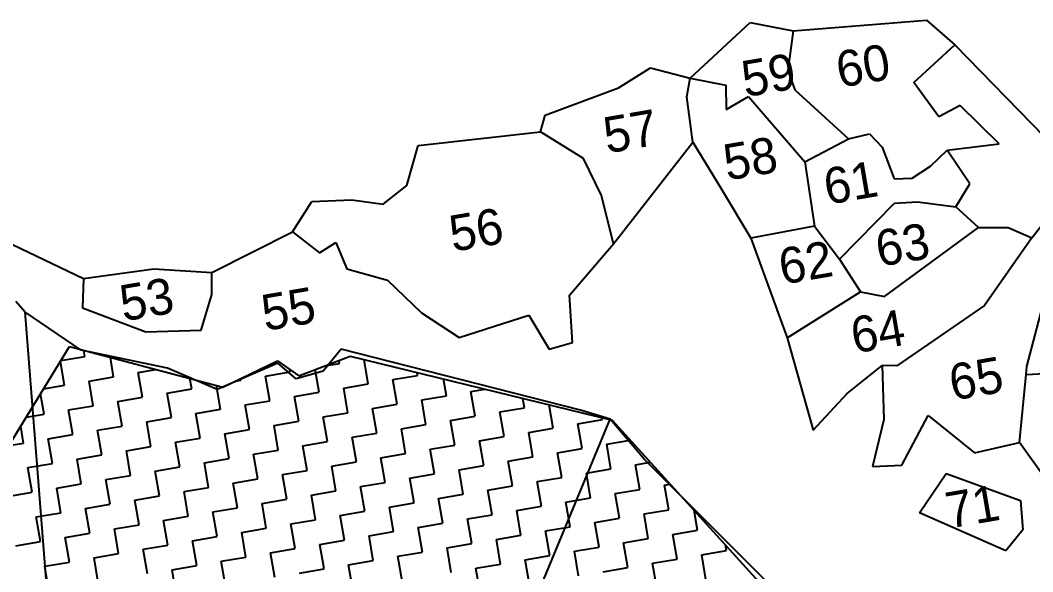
# Model space of a CAD drawing. Header units: metres. Extents: x 284659 to 287373, y 2024377 to 2026607.
# Drawn here: x 285445 to 286060, y 2026272 to 2026607 of the extents above; entities that cross this region are included whole.
import ezdxf
from ezdxf.enums import TextEntityAlignment as Align

# ---------------------------------------------------------------- set-up
doc = ezdxf.new("R2010")
doc.units = ezdxf.units.M
doc.header["$MEASUREMENT"] = 0
for name, color, linetype in [('POLY_HATCH', 12, 'Continuous'), ('POLY_PARCEL', 6, 'Continuous'), ('TEXT_PARCEL', 7, 'Continuous'), ('V_BOUND_LINE', 7, 'Continuous')]:
    doc.layers.add(name, color=color, linetype=linetype)
doc.styles.add('TEXT_MAP', font='')
doc.styles.get('TEXT_MAP').set_extended_font_data('Kruti Dev 050')

msp = doc.modelspace()

# ---------------------------------------------------------------- linework, layer by layer
at = {"layer": 'POLY_HATCH'}
for p, q in [((285436.36, 2026345.37), (285475.18, 2026408.7)), ((285475.18, 2026408.7), (285568.31, 2026384.04)), ((285614.4, 2026391.01), (285645.45, 2026402.95)), ((285645.45, 2026402.95), (285804.38, 2026364.08)), ((285568.31, 2026384.04), (285601.48, 2026400.13)), ((285601.48, 2026400.13), (285614.4, 2026391.01)), ((285804.38, 2026364.08), (285938.4, 2026216.95))]:
    msp.add_line(p, q, dxfattribs=at)
at = {"layer": 'POLY_HATCH', "linetype": 'Continuous'}
for p, q in [((285484.49, 2026402.76), (285483.87, 2026406.4)), ((285472.12, 2026385.26), (285469.65, 2026399.67)), ((285470.02, 2026400.27), (285484.49, 2026402.76)), ((285501.99, 2026390.39), (285499.98, 2026402.13)), ((285629.87, 2026396.96), (285638.99, 2026398.53)), ((285638.99, 2026398.53), (285638.68, 2026400.35)), ((285656.49, 2026386.15), (285653.97, 2026400.87)), ((285516.93, 2026392.95), (285527.68, 2026394.8)), ((285519.49, 2026378.01), (285516.93, 2026392.95)), ((285594.18, 2026390.83), (285609.12, 2026393.4)), ((285596.74, 2026375.9), (285594.18, 2026390.83)), ((285609.12, 2026393.4), (285608.86, 2026394.92)), ((285626.62, 2026381.03), (285624.25, 2026394.8)), ((285671.43, 2026388.72), (285686.37, 2026391.28)), ((285686.37, 2026391.28), (285686.07, 2026393.02)), ((285459.48, 2026383.09), (285472.12, 2026385.26)), ((285487.06, 2026387.82), (285501.99, 2026390.39)), ((285489.62, 2026372.88), (285487.06, 2026387.82)), ((285549.37, 2026383.14), (285548.31, 2026389.34)), ((285566.87, 2026370.77), (285564.41, 2026385.07)), ((285575.81, 2026387.68), (285579.24, 2026388.27)), ((285579.24, 2026388.27), (285579.07, 2026389.26)), ((285641.56, 2026383.59), (285656.49, 2026386.15)), ((285673.99, 2026373.78), (285671.43, 2026388.72)), ((285703.87, 2026378.91), (285702.12, 2026389.09)), ((285459.75, 2026367.76), (285457.63, 2026380.07)), ((285534.43, 2026380.58), (285549.37, 2026383.14)), ((285537, 2026365.64), (285534.43, 2026380.58)), ((285611.68, 2026378.46), (285626.62, 2026381.03)), ((285614.25, 2026363.52), (285611.68, 2026378.46)), ((285644.12, 2026368.65), (285641.56, 2026383.59)), ((285688.93, 2026376.34), (285703.87, 2026378.91)), ((285718.81, 2026381.47), (285727.3, 2026382.93)), ((285721.37, 2026366.54), (285718.81, 2026381.47)), ((285474.68, 2026370.32), (285489.62, 2026372.88)), ((285504.56, 2026375.45), (285519.49, 2026378.01)), ((285507.12, 2026360.51), (285504.56, 2026375.45)), ((285581.81, 2026373.33), (285596.74, 2026375.9)), ((285584.37, 2026358.4), (285581.81, 2026373.33)), ((285659.06, 2026371.22), (285673.99, 2026373.78)), ((285691.5, 2026361.41), (285688.93, 2026376.34)), ((285751.25, 2026371.66), (285750.28, 2026377.31)), ((285768.75, 2026359.29), (285766.33, 2026373.38)), ((285448.95, 2026365.9), (285459.75, 2026367.76)), ((285477.25, 2026355.38), (285474.68, 2026370.32)), ((285551.93, 2026368.2), (285566.87, 2026370.77)), ((285554.5, 2026353.27), (285551.93, 2026368.2)), ((285629.18, 2026366.09), (285644.12, 2026368.65)), ((285631.75, 2026351.15), (285629.18, 2026366.09)), ((285661.62, 2026356.28), (285659.06, 2026371.22)), ((285706.43, 2026363.97), (285721.37, 2026366.54)), ((285736.31, 2026369.1), (285751.25, 2026371.66)), ((285738.87, 2026354.16), (285736.31, 2026369.1)), ((285447.37, 2026350.25), (285445.62, 2026360.47)), ((285492.18, 2026357.95), (285507.12, 2026360.51)), ((285522.06, 2026363.08), (285537, 2026365.64)), ((285524.62, 2026348.14), (285522.06, 2026363.08)), ((285599.31, 2026360.96), (285614.25, 2026363.52)), ((285601.87, 2026346.02), (285599.31, 2026360.96)), ((285676.56, 2026358.84), (285691.5, 2026361.41)), ((285709, 2026349.03), (285706.43, 2026363.97)), ((285783.68, 2026361.86), (285798.62, 2026364.42)), ((285786.25, 2026346.92), (285783.68, 2026361.86)), ((285798.62, 2026364.42), (285798.43, 2026365.53)), ((285462.31, 2026352.82), (285477.25, 2026355.38)), ((285494.75, 2026343.01), (285492.18, 2026357.95)), ((285569.43, 2026355.83), (285584.37, 2026358.4)), ((285572, 2026340.89), (285569.43, 2026355.83)), ((285646.68, 2026353.71), (285661.62, 2026356.28)), ((285649.25, 2026338.78), (285646.68, 2026353.71)), ((285679.12, 2026343.91), (285676.56, 2026358.84)), ((285723.93, 2026351.6), (285738.87, 2026354.16)), ((285753.81, 2026356.73), (285768.75, 2026359.29)), ((285756.37, 2026341.79), (285753.81, 2026356.73)), ((285438.41, 2026348.72), (285447.37, 2026350.25)), ((285464.87, 2026337.88), (285462.31, 2026352.82)), ((285509.69, 2026345.57), (285524.62, 2026348.14)), ((285539.56, 2026350.7), (285554.5, 2026353.27)), ((285542.12, 2026335.77), (285539.56, 2026350.7)), ((285616.81, 2026348.59), (285631.75, 2026351.15)), ((285619.37, 2026333.65), (285616.81, 2026348.59)), ((285694.06, 2026346.47), (285709, 2026349.03)), ((285726.5, 2026336.66), (285723.93, 2026351.6)), ((285801.19, 2026349.48), (285815.45, 2026351.93)), ((285803.75, 2026334.55), (285801.19, 2026349.48)), ((285479.81, 2026340.45), (285494.75, 2026343.01)), ((285512.25, 2026330.64), (285509.69, 2026345.57)), ((285586.94, 2026343.46), (285601.87, 2026346.02)), ((285589.5, 2026328.52), (285586.94, 2026343.46)), ((285664.19, 2026341.34), (285679.12, 2026343.91)), ((285696.62, 2026331.53), (285694.06, 2026346.47)), ((285741.44, 2026339.23), (285756.37, 2026341.79)), ((285771.31, 2026344.35), (285786.25, 2026346.92)), ((285773.87, 2026329.42), (285771.31, 2026344.35)), ((285449.94, 2026335.32), (285464.87, 2026337.88)), ((285452.5, 2026320.38), (285449.94, 2026335.32)), ((285482.38, 2026325.51), (285479.81, 2026340.45)), ((285527.19, 2026333.2), (285542.12, 2026335.77)), ((285557.06, 2026338.33), (285572, 2026340.89)), ((285559.63, 2026323.39), (285557.06, 2026338.33)), ((285634.31, 2026336.21), (285649.25, 2026338.78)), ((285636.88, 2026321.28), (285634.31, 2026336.21)), ((285666.75, 2026326.4), (285664.19, 2026341.34)), ((285711.56, 2026334.1), (285726.5, 2026336.66)), ((285744, 2026324.29), (285741.44, 2026339.23)), ((285818.69, 2026337.11), (285827.56, 2026338.63)), ((285821.25, 2026322.17), (285818.69, 2026337.11)), ((285497.31, 2026328.07), (285512.25, 2026330.64)), ((285529.75, 2026318.26), (285527.19, 2026333.2)), ((285604.44, 2026331.09), (285619.37, 2026333.65)), ((285607, 2026316.15), (285604.44, 2026331.09)), ((285681.69, 2026328.97), (285696.62, 2026331.53)), ((285714.13, 2026319.16), (285711.56, 2026334.1)), ((285758.94, 2026326.85), (285773.87, 2026329.42)), ((285788.81, 2026331.98), (285803.75, 2026334.55)), ((285791.38, 2026317.04), (285788.81, 2026331.98)), ((285467.44, 2026322.94), (285482.38, 2026325.51)), ((285470, 2026308.01), (285467.44, 2026322.94)), ((285499.88, 2026313.14), (285497.31, 2026328.07)), ((285544.69, 2026320.83), (285559.63, 2026323.39)), ((285574.56, 2026325.96), (285589.5, 2026328.52)), ((285577.13, 2026311.02), (285574.56, 2026325.96)), ((285651.81, 2026323.84), (285666.75, 2026326.4)), ((285654.38, 2026308.9), (285651.81, 2026323.84)), ((285684.25, 2026314.03), (285681.69, 2026328.97)), ((285729.06, 2026321.72), (285744, 2026324.29)), ((285761.5, 2026311.92), (285758.94, 2026326.85)), ((285836.19, 2026324.74), (285839.67, 2026325.33)), ((285838.75, 2026309.8), (285836.19, 2026324.74)), ((285437.56, 2026317.82), (285452.5, 2026320.38)), ((285514.81, 2026315.7), (285529.75, 2026318.26)), ((285547.25, 2026305.89), (285544.69, 2026320.83)), ((285621.94, 2026318.71), (285636.88, 2026321.28)), ((285624.5, 2026303.77), (285621.94, 2026318.71)), ((285699.19, 2026316.6), (285714.13, 2026319.16)), ((285731.63, 2026306.79), (285729.06, 2026321.72)), ((285776.44, 2026314.48), (285791.38, 2026317.04)), ((285806.31, 2026319.61), (285821.25, 2026322.17)), ((285808.88, 2026304.67), (285806.31, 2026319.61)), ((285484.94, 2026310.57), (285499.88, 2026313.14)), ((285517.38, 2026300.76), (285514.81, 2026315.7)), ((285562.19, 2026308.46), (285577.13, 2026311.02)), ((285592.06, 2026313.58), (285607, 2026316.15)), ((285594.63, 2026298.65), (285592.06, 2026313.58)), ((285669.31, 2026311.47), (285684.25, 2026314.03)), ((285671.88, 2026296.53), (285669.31, 2026311.47)), ((285701.75, 2026301.66), (285699.19, 2026316.6)), ((285746.56, 2026309.35), (285761.5, 2026311.92)), ((285779, 2026299.54), (285776.44, 2026314.48)), ((285455.07, 2026305.44), (285470, 2026308.01)), ((285457.63, 2026290.51), (285455.07, 2026305.44)), ((285487.5, 2026295.63), (285484.94, 2026310.57)), ((285532.32, 2026303.33), (285547.25, 2026305.89)), ((285564.75, 2026293.52), (285562.19, 2026308.46)), ((285639.44, 2026306.34), (285654.38, 2026308.9)), ((285642, 2026291.4), (285639.44, 2026306.34)), ((285716.69, 2026304.22), (285731.63, 2026306.79)), ((285749.13, 2026294.41), (285746.56, 2026309.35)), ((285793.94, 2026302.11), (285808.88, 2026304.67)), ((285823.81, 2026307.23), (285838.75, 2026309.8)), ((285826.38, 2026292.3), (285823.81, 2026307.23)), ((285856.25, 2026297.43), (285854.2, 2026309.39)), ((285502.44, 2026298.2), (285517.38, 2026300.76)), ((285534.88, 2026288.39), (285532.32, 2026303.33)), ((285579.69, 2026296.08), (285594.63, 2026298.65)), ((285609.57, 2026301.21), (285624.5, 2026303.77)), ((285612.13, 2026286.27), (285609.57, 2026301.21)), ((285686.82, 2026299.09), (285701.75, 2026301.66)), ((285689.38, 2026284.16), (285686.82, 2026299.09)), ((285719.25, 2026289.29), (285716.69, 2026304.22)), ((285764.07, 2026296.98), (285779, 2026299.54)), ((285796.5, 2026287.17), (285793.94, 2026302.11)), ((285472.57, 2026293.07), (285487.5, 2026295.63)), ((285475.13, 2026278.13), (285472.57, 2026293.07)), ((285505.01, 2026283.26), (285502.44, 2026298.2)), ((285549.82, 2026290.95), (285564.75, 2026293.52)), ((285582.26, 2026281.15), (285579.69, 2026296.08)), ((285656.94, 2026293.97), (285671.88, 2026296.53)), ((285659.51, 2026279.03), (285656.94, 2026293.97)), ((285734.19, 2026291.85), (285749.13, 2026294.41)), ((285766.63, 2026282.04), (285764.07, 2026296.98)), ((285811.44, 2026289.73), (285826.38, 2026292.3)), ((285841.32, 2026294.86), (285856.25, 2026297.43)), ((285843.88, 2026279.92), (285841.32, 2026294.86)), ((285442.69, 2026287.94), (285457.63, 2026290.51)), ((285519.94, 2026285.83), (285534.88, 2026288.39)), ((285552.38, 2026276.02), (285549.82, 2026290.95)), ((285597.19, 2026283.71), (285612.13, 2026286.27)), ((285627.07, 2026288.84), (285642, 2026291.4)), ((285629.63, 2026273.9), (285627.07, 2026288.84)), ((285704.32, 2026286.72), (285719.25, 2026289.29)), ((285706.88, 2026271.78), (285704.32, 2026286.72)), ((285736.76, 2026276.91), (285734.19, 2026291.85)), ((285781.57, 2026284.61), (285796.5, 2026287.17)), ((285814.01, 2026274.8), (285811.44, 2026289.73)), ((285873.75, 2026285.05), (285873.15, 2026288.58)), ((285490.07, 2026280.7), (285505.01, 2026283.26)), ((285492.63, 2026265.76), (285490.07, 2026280.7)), ((285522.51, 2026270.89), (285519.94, 2026285.83)), ((285567.32, 2026278.58), (285582.26, 2026281.15)), ((285599.76, 2026268.77), (285597.19, 2026283.71)), ((285674.44, 2026281.59), (285689.38, 2026284.16)), ((285677.01, 2026266.66), (285674.44, 2026281.59)), ((285751.69, 2026279.48), (285766.63, 2026282.04)), ((285784.13, 2026269.67), (285781.57, 2026284.61)), ((285828.94, 2026277.36), (285843.88, 2026279.92)), ((285858.82, 2026282.49), (285873.75, 2026285.05)), ((285861.38, 2026267.55), (285858.82, 2026282.49)), ((285460.19, 2026275.57), (285475.13, 2026278.13)), ((285462.76, 2026260.63), (285460.19, 2026275.57)), ((285537.44, 2026273.45), (285552.38, 2026276.02)), ((285569.88, 2026263.64), (285567.32, 2026278.58)), ((285614.69, 2026271.34), (285629.63, 2026273.9)), ((285644.57, 2026276.46), (285659.51, 2026279.03)), ((285647.13, 2026261.53), (285644.57, 2026276.46)), ((285721.82, 2026274.35), (285736.76, 2026276.91)), ((285724.38, 2026259.41), (285721.82, 2026274.35)), ((285754.26, 2026264.54), (285751.69, 2026279.48)), ((285799.07, 2026272.23), (285814.01, 2026274.8)), ((285831.51, 2026262.42), (285828.94, 2026277.36)), ((285540.01, 2026258.52), (285537.44, 2026273.45))]:
    msp.add_line(p, q, dxfattribs=at)
at = {"layer": 'POLY_PARCEL'}
for p, q in [((285914.29, 2026600.03), (285911.01, 2026576.07)), ((285987.42, 2026568.84), (286012.46, 2026591.74)), ((285911.01, 2026576.07), (285915.38, 2026564.3)), ((285849.74, 2026560.1), (285851.74, 2026571.52)), ((285851.74, 2026571.52), (285873.36, 2026567.27)), ((286002.75, 2026548), (285987.42, 2026568.84)), ((285873.36, 2026567.27), (285873.56, 2026552.43)), ((285915.38, 2026564.3), (285947.87, 2026534.66)), ((285853.48, 2026532.55), (285849.74, 2026560.1)), ((285873.56, 2026552.43), (285887.1, 2026560.23)), ((285887.1, 2026560.23), (285921.29, 2026520.71)), ((286015.65, 2026554.91), (286002.75, 2026548)), ((286039.24, 2026531.57), (286015.65, 2026554.91)), ((285787.05, 2026522.71), (285761, 2026538.91)), ((285805.31, 2026471.06), (285853.48, 2026532.55)), ((285853.48, 2026532.55), (285870.87, 2026504.23)), ((285921.29, 2026520.71), (285947.87, 2026534.66)), ((285947.87, 2026534.66), (285960.67, 2026537.64)), ((285960.67, 2026537.64), (285968.32, 2026529.57)), ((285968.32, 2026529.57), (285975.52, 2026510.45)), ((285997.69, 2026518.17), (286007.79, 2026527.73)), ((286007.79, 2026527.73), (286039.24, 2026531.57)), ((286021.46, 2026507.38), (286007.79, 2026527.73)), ((285797.94, 2026500.32), (285787.05, 2026522.71)), ((285921.29, 2026520.71), (285927.19, 2026481.81)), ((285986.43, 2026510.76), (285997.69, 2026518.17)), ((285975.52, 2026510.45), (285986.43, 2026510.76)), ((286012.9, 2026493.39), (286021.46, 2026507.38)), ((286059.17, 2026474.73), (286088.96, 2026513.03)), ((285870.87, 2026504.23), (285888.52, 2026474.39)), ((285805.31, 2026471.06), (285797.94, 2026500.32)), ((285942.38, 2026461.72), (285975.72, 2026495.62)), ((285975.72, 2026495.62), (285989.67, 2026496.45)), ((285989.67, 2026496.45), (286012.9, 2026493.39)), ((286026.79, 2026480.91), (286012.9, 2026493.39)), ((285610.6, 2026478.28), (285626.94, 2026465.49)), ((285927.19, 2026481.81), (285888.52, 2026474.39)), ((285927.19, 2026481.81), (285942.38, 2026461.72)), ((285969.77, 2026439.03), (286026.79, 2026480.91)), ((286026.79, 2026480.91), (286044.81, 2026480.87)), ((286044.81, 2026480.87), (286059.17, 2026474.73)), ((285626.94, 2026465.49), (285636.81, 2026471.87)), ((285636.81, 2026471.87), (285643.48, 2026455.8)), ((285778.56, 2026439.86), (285805.31, 2026471.06)), ((285888.52, 2026474.39), (285910.64, 2026414.01)), ((286059.17, 2026474.73), (286030.38, 2026433.65)), ((285942.38, 2026461.72), (285955.16, 2026442)), ((285561.52, 2026440.36), (285561.49, 2026453.56)), ((285643.48, 2026455.8), (285668.13, 2026449.08)), ((285483.72, 2026449.94), (285483.1, 2026432.18)), ((285668.13, 2026449.08), (285688.78, 2026429.14)), ((285555.1, 2026418.72), (285561.52, 2026440.36)), ((285780.34, 2026411.21), (285778.56, 2026439.86)), ((285910.64, 2026414.01), (285955.16, 2026442)), ((285955.16, 2026442), (285969.77, 2026439.03)), ((286056.12, 2026396.72), (286068.46, 2026443.45)), ((285448.2, 2026429.77), (285442.73, 2026436.01)), ((286030.38, 2026433.65), (285977.14, 2026397.12)), ((285448.2, 2026429.77), (285483.25, 2025983.14)), ((285482.35, 2026406.63), (285448.2, 2026429.77)), ((285483.1, 2026432.18), (285521.61, 2026417.66)), ((285688.78, 2026429.14), (285711.69, 2026414.29)), ((285711.69, 2026414.29), (285754, 2026427.82)), ((285754, 2026427.82), (285766.15, 2026407.21)), ((285521.61, 2026417.66), (285555.1, 2026418.72)), ((285766.15, 2026407.21), (285780.34, 2026411.21)), ((285910.64, 2026414.01), (285926.51, 2026358.04)), ((285534.63, 2026395.65), (285482.35, 2026406.63)), ((285640.12, 2026407.1), (285629.09, 2026393.8)), ((285785.28, 2026370.25), (285640.12, 2026407.1)), ((285601.64, 2026398.6), (285564.84, 2026382.73)), ((285612.78, 2026389.1), (285601.64, 2026398.6)), ((285946.96, 2026380.33), (285968.32, 2026397.3)), ((285977.14, 2026397.12), (285968.32, 2026397.3)), ((285968.32, 2026397.3), (285969.24, 2026364.59)), ((286055.63, 2026391.79), (286056.12, 2026396.72)), ((285564.84, 2026382.73), (285534.63, 2026395.65)), ((285629.09, 2026393.8), (285612.78, 2026389.1)), ((286051.52, 2026350.54), (286055.63, 2026391.79)), ((286055.63, 2026391.79), (286083.75, 2026393.22)), ((285926.51, 2026358.04), (285946.96, 2026380.33)), ((285803.33, 2026364.79), (285785.28, 2026370.25)), ((285980.28, 2026336.75), (285996.25, 2026366.88)), ((285996.25, 2026366.88), (286024.4, 2026344.32)), ((285670.34, 2026044.49), (285803.33, 2026364.79)), ((285824.01, 2026340.31), (285803.33, 2026364.79)), ((285969.24, 2026364.59), (285962.39, 2026336.03)), ((286024.4, 2026344.32), (286051.52, 2026350.54)), ((286067.44, 2026328.6), (286051.52, 2026350.54)), ((285906.24, 2026258.17), (285824.01, 2026340.31)), ((285962.39, 2026336.03), (285980.28, 2026336.75)), ((285990.89, 2026307.92), (286007.14, 2026331.84)), ((286007.14, 2026331.84), (286052.26, 2026315.32)), ((286052.26, 2026315.32), (286053.74, 2026297.58)), ((286043.4, 2026284.84), (285990.89, 2026307.92)), ((286053.74, 2026297.58), (286043.4, 2026284.84))]:
    msp.add_line(p, q, dxfattribs=at)
at = {"layer": 'V_BOUND_LINE'}
for p, q in [((285914.29, 2026600.03), (285995.1, 2026606.53)), ((285995.1, 2026606.53), (286012.46, 2026591.74)), ((285851.74, 2026571.52), (285888.21, 2026605.18)), ((285888.21, 2026605.18), (285914.29, 2026600.03)), ((286012.46, 2026591.74), (286088.96, 2026513.03)), ((285808.31, 2026565.55), (285827.7, 2026577.76)), ((285827.7, 2026577.76), (285851.74, 2026571.52)), ((285763.72, 2026549), (285808.31, 2026565.55)), ((285761, 2026538.91), (285763.72, 2026549)), ((285686.84, 2026530.62), (285761, 2026538.91)), ((285679.87, 2026506.47), (285686.84, 2026530.62)), ((285665.51, 2026495.12), (285679.87, 2026506.47)), ((285610.6, 2026478.28), (285622.28, 2026496.58)), ((285622.28, 2026496.58), (285646.53, 2026497.78)), ((285646.53, 2026497.78), (285665.51, 2026495.12)), ((285561.49, 2026453.56), (285610.6, 2026478.28)), ((285436.06, 2026472.87), (285483.72, 2026449.94)), ((285483.72, 2026449.94), (285526.44, 2026455.79)), ((285526.44, 2026455.79), (285561.49, 2026453.56))]:
    msp.add_line(p, q, dxfattribs=at)

# ---------------------------------------------------------------- texts
at = {"layer": 'TEXT_PARCEL', "style": 'TEXT_MAP'}
for s, p in [('60', (285958.47, 2026568.33)), ('59', (285901.12, 2026562.61)), ('57', (285817.3, 2026528.53)), ('58', (285890.11, 2026512.06)), ('61', (285950.98, 2026497.38)), ('56', (285723.76, 2026468.88)), ('63', (285982.45, 2026459.78)), ('62', (285923.67, 2026448.93)), ('53', (285523.82, 2026426.68)), ('55', (285609.83, 2026420.87)), ('64', (285967.41, 2026407.23)), ('65', (286027.06, 2026378.68)), ('71', (286024.86, 2026301.11))]:
    msp.add_text(s, height=21.824, rotation=9.74074, dxfattribs=at).set_placement(p, align=Align.CENTER)

doc.saveas('drawing.dxf')
